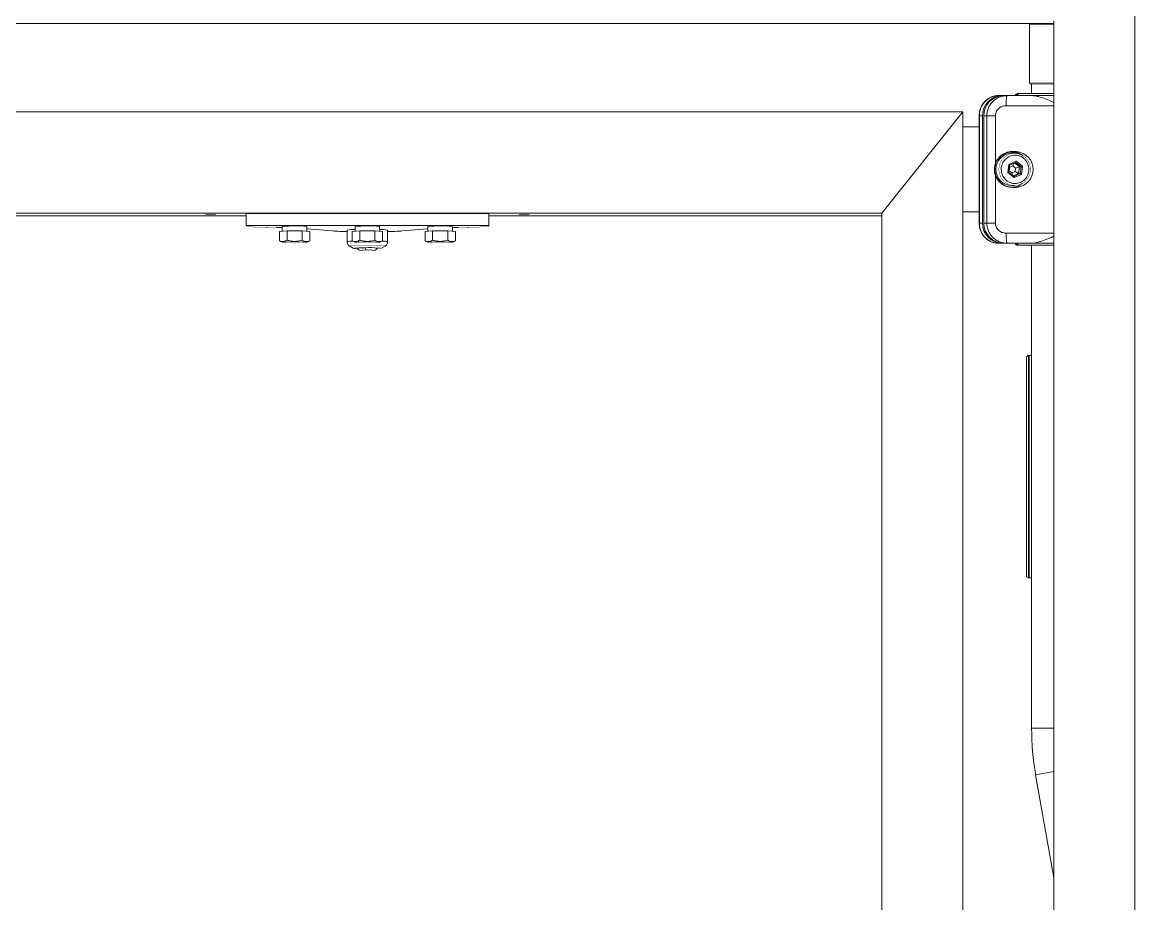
# Model space of a CAD drawing. Header units: millimetres. Extents: x -16985 to -606, y 2122 to 9380.
# Drawn here: x -12184 to -11634, y 6503 to 6939 of the extents above; entities that cross this region are included whole.
import ezdxf

# ---------------------------------------------------------------- set-up
doc = ezdxf.new("R2010")
doc.units = ezdxf.units.MM
for name, pattern in [('K5LT32768', [0]), ('K5LT32769', [0]), ('K5LT_THIN', [0])]:
    doc.linetypes.add(name, pattern=pattern)

msp = doc.modelspace()

# ---------------------------------------------------------------- linework, layer by layer
at = {"color": 7, "linetype": 'K5LT_THIN', "lineweight": 18}
for p, q in [((-11633.55, 6078.19), (-11633.55, 7287.19)), ((-11673.55, 6938.19), (-12993.55, 6938.19)), ((-11685.3, 6938.19), (-11685.55, 6937.94)), ((-11685.55, 6937.94), (-11685.55, 6908.94)), ((-11673.55, 6937.94), (-11685.55, 6937.94)), ((-11673.55, 6939.5), (-11673.55, 6078.19)), ((-11633.55, 6939.5), (-11633.55, 6078.19)), ((-11685.55, 6908.94), (-11685.05, 6908.44)), ((-11685.05, 6908.44), (-11673.55, 6908.44)), ((-11684.55, 6908.44), (-11684.55, 6903.62)), ((-11701.51, 6902.43), (-11701, 6902.62)), ((-11699.1, 6902.62), (-11701, 6902.62)), ((-11699.1, 6902.62), (-11698.46, 6902.62)), ((-11696.59, 6902.52), (-11698.65, 6902.4)), ((-11698.56, 6902.39), (-11696.55, 6902.62)), ((-11696.55, 6902.62), (-11698.46, 6902.62)), ((-11696.67, 6902.44), (-11696.55, 6902.62)), ((-11696.55, 6902.62), (-11684.52, 6902.62)), ((-11691.25, 6903.62), (-11690.77, 6903.62)), ((-11690.6, 6903.62), (-11673.55, 6903.62)), ((-11718.56, 6894.5), (-12261.56, 6894.5)), ((-11758.56, 6844.54), (-11718.56, 6894.5)), ((-11718.56, 6077.5), (-11718.56, 6894.5)), ((-11710.49, 6892.62), (-11710.49, 6839.61)), ((-11710.38, 6892.62), (-11710.38, 6839.62)), ((-11710.38, 6892.62), (-11708.87, 6892.62)), ((-11708.87, 6839.62), (-11708.87, 6892.62)), ((-11706.71, 6892.62), (-11708.22, 6892.62)), ((-11708.22, 6892.62), (-11708.22, 6839.62)), ((-11702.49, 6892.62), (-11706.71, 6892.62)), ((-11706.71, 6839.62), (-11706.71, 6892.62)), ((-11702.49, 6868.37), (-11702.49, 6892.62)), ((-11710.49, 6887.12), (-11718.56, 6887.12)), ((-11698.89, 6872.62), (-11699.14, 6873.21)), ((-11698.73, 6873.5), (-11698.48, 6872.91)), ((-11692.95, 6874.12), (-11694.35, 6874.12)), ((-11696.37, 6864.55), (-11695.88, 6868.56)), ((-11695.96, 6864.77), (-11695.53, 6868.21)), ((-11695.9, 6865.28), (-11695.58, 6865.45)), ((-11695.88, 6868.56), (-11692.24, 6870.13)), ((-11695.53, 6868.21), (-11695.88, 6868.56)), ((-11695.37, 6867.16), (-11695.63, 6867.43)), ((-11695.58, 6865.45), (-11695.37, 6867.16)), ((-11694.24, 6864.4), (-11695.58, 6865.45)), ((-11695.53, 6868.21), (-11692.42, 6869.55)), ((-11695.37, 6867.16), (-11693.81, 6867.84)), ((-11693.41, 6869.12), (-11693.81, 6867.84)), ((-11693.81, 6867.84), (-11692.47, 6866.79)), ((-11692.97, 6869.31), (-11690.58, 6867.46)), ((-11692.47, 6866.79), (-11692.68, 6865.07)), ((-11690.58, 6867.46), (-11692.47, 6866.79)), ((-11692.24, 6870.13), (-11692.42, 6869.55)), ((-11692.42, 6869.55), (-11689.72, 6867.46)), ((-11692.24, 6870.13), (-11689.09, 6867.68)), ((-11690.58, 6867.46), (-11691.01, 6864.02)), ((-11689.72, 6867.46), (-11690.58, 6867.46)), ((-11689.72, 6867.46), (-11690.14, 6864.02)), ((-11689.09, 6867.68), (-11689.72, 6867.46)), ((-11689.09, 6867.68), (-11689.59, 6863.67)), ((-11702.49, 6839.62), (-11702.49, 6863.86)), ((-11699.03, 6863.4), (-11699.06, 6863.47)), ((-11696.37, 6864.55), (-11695.96, 6864.77)), ((-11693.22, 6862.11), (-11696.37, 6864.55)), ((-11693.26, 6862.68), (-11695.96, 6864.77)), ((-11692.68, 6865.07), (-11694.24, 6864.4)), ((-11694.17, 6863.39), (-11694.24, 6864.4)), ((-11693.57, 6862.92), (-11691.01, 6864.02)), ((-11690.14, 6864.02), (-11693.26, 6862.68)), ((-11693.22, 6862.11), (-11693.26, 6862.68)), ((-11689.59, 6863.67), (-11693.22, 6862.11)), ((-11691.01, 6864.02), (-11692.68, 6865.07)), ((-11691.01, 6864.02), (-11690.14, 6864.02)), ((-11689.59, 6863.67), (-11690.14, 6864.02)), ((-11694.35, 6858.12), (-11692.95, 6858.12)), ((-11758.56, 6844.54), (-12221.56, 6844.54)), ((-12073, 6844.33), (-12073, 6838.33)), ((-11953, 6844.33), (-12073, 6844.33)), ((-12073, 6844.33), (-12073, 6844.11)), ((-12073, 6844.11), (-12073, 6838.11)), ((-11953, 6844.33), (-11953, 6838.33)), ((-11758.56, 6843.23), (-11758.56, 6844.54)), ((-11758.56, 6077.5), (-11758.56, 6844.54)), ((-11718.56, 6845.12), (-11710.49, 6845.12)), ((-12073, 6843.23), (-12221.56, 6843.23)), ((-12073, 6838.33), (-12073, 6838.11)), ((-11953, 6838.33), (-12073, 6838.33)), ((-11758.56, 6843.23), (-11953, 6843.23)), ((-11953, 6838.11), (-11953, 6838.33)), ((-11758.56, 6076.18), (-11758.56, 6843.23)), ((-11710.38, 6839.62), (-11708.87, 6839.62)), ((-11706.71, 6839.62), (-11708.22, 6839.62)), ((-11702.49, 6839.62), (-11706.71, 6839.62)), ((-12058, 6837.46), (-12055.1, 6837.46)), ((-12052.75, 6835.68), (-12056.5, 6835.4)), ((-12056.5, 6830.85), (-12056.5, 6835.4)), ((-12055.1, 6837.89), (-12055.1, 6835.5)), ((-12052.75, 6831.14), (-12052.75, 6835.68)), ((-12045.24, 6835.68), (-12052.75, 6835.68)), ((-12045.24, 6831.14), (-12045.24, 6835.68)), ((-12041.49, 6835.4), (-12045.24, 6835.68)), ((-12042.99, 6837.88), (-12042.91, 6837.88)), ((-12042.93, 6836.68), (-12030.4, 6835.71)), ((-12042.91, 6835.5), (-12042.91, 6835.91)), ((-12041.49, 6830.85), (-12041.49, 6835.4)), ((-12023, 6836.14), (-12023, 6830.33)), ((-12016.75, 6835.68), (-12020.5, 6835.4)), ((-12020.5, 6830.85), (-12020.5, 6835.4)), ((-12019.1, 6837.89), (-12019.1, 6835.5)), ((-12016.75, 6831.14), (-12016.75, 6835.68)), ((-12009.24, 6835.68), (-12016.75, 6835.68)), ((-12009.24, 6831.14), (-12009.24, 6835.68)), ((-12005.49, 6835.4), (-12009.24, 6835.68)), ((-12006.99, 6837.88), (-12006.91, 6837.88)), ((-12006.91, 6835.5), (-12006.91, 6835.91)), ((-12005.49, 6830.85), (-12005.49, 6835.4)), ((-12003, 6830.33), (-12003, 6836.14)), ((-11995.6, 6835.71), (-11983.1, 6836.68)), ((-11980.75, 6835.68), (-11984.5, 6835.4)), ((-11984.5, 6830.85), (-11984.5, 6835.4)), ((-11983.1, 6837.89), (-11983.1, 6835.5)), ((-11980.75, 6831.14), (-11980.75, 6835.68)), ((-11973.24, 6835.68), (-11980.75, 6835.68)), ((-11973.24, 6831.14), (-11973.24, 6835.68)), ((-11969.49, 6835.4), (-11973.24, 6835.68)), ((-11970.99, 6837.88), (-11970.91, 6837.88)), ((-11970.92, 6837.46), (-11968, 6837.46)), ((-11970.91, 6835.5), (-11970.91, 6835.91)), ((-11969.49, 6830.85), (-11969.49, 6835.4)), ((-12056.19, 6830.73), (-12056.5, 6830.85)), ((-12056.22, 6830.68), (-12055.18, 6830.08)), ((-12042.81, 6830.08), (-12041.79, 6830.67)), ((-12041.49, 6830.85), (-12041.81, 6830.69)), ((-12021.72, 6828.13), (-12019.98, 6827.13)), ((-12020.19, 6830.73), (-12020.5, 6830.85)), ((-12020.22, 6830.68), (-12019.18, 6830.08)), ((-12017.99, 6827.14), (-12016.99, 6826.15)), ((-12014.01, 6827.37), (-12013.81, 6826.33)), ((-12009, 6826.15), (-12008, 6827.14)), ((-12006.81, 6830.08), (-12005.79, 6830.67)), ((-12006.02, 6827.13), (-12004.27, 6828.13)), ((-12005.49, 6830.85), (-12005.81, 6830.69)), ((-11984.19, 6830.73), (-11984.5, 6830.85)), ((-11984.22, 6830.68), (-11983.18, 6830.08)), ((-11970.81, 6830.08), (-11969.79, 6830.67)), ((-11969.49, 6830.85), (-11969.81, 6830.69)), ((-11701.51, 6829.8), (-11701, 6829.62)), ((-11701, 6829.62), (-11699.1, 6829.62)), ((-11698.46, 6829.62), (-11699.1, 6829.62)), ((-11698.65, 6829.83), (-11696.59, 6829.71)), ((-11698.46, 6829.62), (-11696.55, 6829.62)), ((-11696.67, 6829.8), (-11696.55, 6829.62)), ((-11696.55, 6829.62), (-11684.52, 6829.62)), ((-11691.25, 6828.62), (-11691.46, 6828.62)), ((-11690.77, 6828.62), (-11691.25, 6828.62)), ((-11690.6, 6828.62), (-11673.55, 6828.62)), ((-11684.55, 6828.62), (-11684.55, 6589.89)), ((-11687.05, 6665.19), (-11687.05, 6773.19)), ((-11686.05, 6664.19), (-11686.05, 6774.19)), ((-11685.8, 6774.19), (-11686.05, 6774.19)), ((-11685.8, 6664.19), (-11685.8, 6774.19)), ((-11684.55, 6774.19), (-11685.8, 6774.19)), ((-11685.8, 6664.19), (-11686.05, 6664.19)), ((-11684.55, 6664.19), (-11685.8, 6664.19)), ((-11682.55, 6566.97), (-11673.55, 6515.96))]:
    msp.add_line(p, q, dxfattribs=at)
at = {"color": 8, "linetype": 'K5LT32768', "lineweight": 15, "true_color": 0x808080}
for p, q in [((-11684.52, 6902.62), (-11673.55, 6902.62)), ((-11697.21, 6897.62), (-11673.55, 6897.62)), ((-11710.46, 6892.62), (-11710.38, 6892.62)), ((-11710.46, 6839.62), (-11710.38, 6839.62)), ((-11673.55, 6834.62), (-11697.21, 6834.62)), ((-12021.75, 6828.16), (-12021.72, 6828.13)), ((-11673.55, 6829.62), (-11684.52, 6829.62)), ((-11684.55, 6589.89), (-11673.55, 6589.89)), ((-11682.55, 6566.97), (-11673.55, 6568.55))]:
    msp.add_line(p, q, dxfattribs=at)
at = {"color": 7, "linetype": 'K5LT_THIN', "const_width": 0.18}
for points in [[(-11685.55, 6908.94), (-11685.54, 6908.94), (-11685.25, 6908.94), (-11684.62, 6908.94), (-11683.65, 6908.94), (-11682.36, 6908.94), (-11680.78, 6908.94), (-11678.93, 6908.94), (-11676.85, 6908.94), (-11674.58, 6908.94), (-11673.55, 6908.94)], [(-12073, 6838.11), (-12072.81, 6838.01), (-12072.26, 6837.91), (-12071.36, 6837.82), (-12070.13, 6837.73), (-12068.6, 6837.65), (-12066.81, 6837.58), (-12064.81, 6837.53), (-12062.63, 6837.49), (-12060.34, 6837.46), (-12058, 6837.46)], [(-11968, 6837.46), (-11965.65, 6837.46), (-11963.36, 6837.49), (-11961.19, 6837.53), (-11959.18, 6837.58), (-11957.39, 6837.65), (-11955.86, 6837.73), (-11954.63, 6837.82), (-11953.73, 6837.91), (-11953.18, 6838.01), (-11953, 6838.11)], [(-12008.22, 6826.93), (-12007.52, 6826.96), (-12006.69, 6827.02), (-12006.17, 6827.09), (-12006, 6827.15), (-12006.17, 6827.22), (-12006.69, 6827.29), (-12007.52, 6827.34), (-12008.63, 6827.39), (-12009.96, 6827.43), (-12011.44, 6827.45), (-12013, 6827.46), (-12014.55, 6827.45), (-12016.03, 6827.43), (-12017.36, 6827.39), (-12018.47, 6827.34), (-12019.3, 6827.29), (-12019.82, 6827.22), (-12020, 6827.15)], [(-12012.19, 6825.98), (-12013.43, 6825.98), (-12014.64, 6825.99), (-12015.69, 6826.02), (-12016.47, 6826.07), (-12016.91, 6826.12), (-12016.97, 6826.17), (-12016.64, 6826.23), (-12015.96, 6826.27), (-12014.98, 6826.31), (-12013.81, 6826.33)], [(-12013.81, 6826.33), (-12012.56, 6826.33), (-12011.35, 6826.31), (-12010.31, 6826.28), (-12009.52, 6826.24), (-12009.08, 6826.19), (-12009.02, 6826.14), (-12009.35, 6826.08), (-12010.04, 6826.04), (-12011.01, 6826), (-12012.19, 6825.98)]]:
    msp.add_lwpolyline(points, dxfattribs=at)
for points in [[(-11689.92, 6858.74), (-11691.54, 6858.25), (-11693.22, 6858.12), (-11694.89, 6858.37), (-11696.47, 6858.98), (-11697.89, 6859.92), (-11699.07, 6861.15), (-11699.97, 6862.62), (-11700.54, 6864.25), (-11700.76, 6865.96), (-11700.61, 6867.69), (-11700.1, 6869.34), (-11699.26, 6870.84), (-11698.12, 6872.11), (-11696.74, 6873.11), (-11695.18, 6873.78), (-11693.52, 6874.1), (-11691.83, 6874.03), (-11690.19, 6873.6), (-11688.69, 6872.82), (-11687.38, 6871.73), (-11686.33, 6870.37), (-11685.59, 6868.82), (-11685.2, 6867.13), (-11685.17, 6865.4), (-11685.5, 6863.71), (-11686.18, 6862.12), (-11687.17, 6860.73), (-11688.44, 6859.58)], [(-12090.5, 6844), (-12091.45, 6843.99), (-12092.26, 6843.97), (-12092.81, 6843.93), (-12093, 6843.89), (-12092.81, 6843.85), (-12092.26, 6843.81), (-12091.45, 6843.79), (-12090.5, 6843.78), (-12089.54, 6843.79), (-12088.73, 6843.81), (-12088.19, 6843.85), (-12088, 6843.89), (-12088.19, 6843.93), (-12088.73, 6843.97), (-12089.54, 6843.99)], [(-11935.5, 6844), (-11936.45, 6843.99), (-11937.26, 6843.97), (-11937.81, 6843.93), (-11938, 6843.89), (-11937.81, 6843.85), (-11937.26, 6843.81), (-11936.45, 6843.79), (-11935.5, 6843.78), (-11934.54, 6843.79), (-11933.73, 6843.81), (-11933.19, 6843.85), (-11933, 6843.89), (-11933.19, 6843.93), (-11933.73, 6843.97), (-11934.54, 6843.99)], [(-12055.2, 6830.1), (-12055.02, 6830.17), (-12054.49, 6830.23), (-12053.64, 6830.28), (-12052.52, 6830.32), (-12051.2, 6830.36), (-12049.74, 6830.37), (-12048.25, 6830.37), (-12046.8, 6830.36), (-12045.47, 6830.32), (-12044.36, 6830.28), (-12043.51, 6830.23), (-12042.98, 6830.17), (-12042.8, 6830.1), (-12042.98, 6830.04), (-12043.51, 6829.98), (-12044.36, 6829.92), (-12045.47, 6829.88), (-12046.8, 6829.85), (-12048.25, 6829.83), (-12049.74, 6829.83), (-12051.2, 6829.85), (-12052.52, 6829.88), (-12053.64, 6829.92), (-12054.49, 6829.98), (-12055.02, 6830.04)], [(-12019.2, 6830.1), (-12019.02, 6830.17), (-12018.49, 6830.23), (-12017.64, 6830.28), (-12016.52, 6830.32), (-12015.2, 6830.36), (-12013.74, 6830.37), (-12012.25, 6830.37), (-12010.8, 6830.36), (-12009.47, 6830.32), (-12008.36, 6830.28), (-12007.51, 6830.23), (-12006.98, 6830.17), (-12006.8, 6830.1), (-12006.98, 6830.04), (-12007.51, 6829.98), (-12008.36, 6829.92), (-12009.47, 6829.88), (-12010.8, 6829.85), (-12012.25, 6829.83), (-12013.74, 6829.83), (-12015.2, 6829.85), (-12016.52, 6829.88), (-12017.64, 6829.92), (-12018.49, 6829.98), (-12019.02, 6830.04)], [(-11983.2, 6830.1), (-11983.02, 6830.17), (-11982.49, 6830.23), (-11981.64, 6830.28), (-11980.52, 6830.32), (-11979.2, 6830.36), (-11977.74, 6830.37), (-11976.25, 6830.37), (-11974.8, 6830.36), (-11973.47, 6830.32), (-11972.36, 6830.28), (-11971.51, 6830.23), (-11970.98, 6830.17), (-11970.8, 6830.1), (-11970.98, 6830.04), (-11971.51, 6829.98), (-11972.36, 6829.92), (-11973.47, 6829.88), (-11974.8, 6829.85), (-11976.25, 6829.83), (-11977.74, 6829.83), (-11979.2, 6829.85), (-11980.52, 6829.88), (-11981.64, 6829.92), (-11982.49, 6829.98), (-11983.02, 6830.04)]]:
    msp.add_lwpolyline(points, close=True, dxfattribs=at)
at = {"color": 8, "linetype": 'K5LT32769', "true_color": 0x808080, "const_width": 0.18}
msp.add_lwpolyline([(-12004.28, 6828.13), (-12004.29, 6828.2), (-12004.65, 6828.28), (-12005.35, 6828.35), (-12006.36, 6828.41), (-12007.64, 6828.47), (-12009.14, 6828.51), (-12010.8, 6828.53), (-12012.55, 6828.54), (-12014.32, 6828.54), (-12016.04, 6828.52), (-12017.63, 6828.49), (-12019.03, 6828.44), (-12020.18, 6828.38), (-12021.04, 6828.31), (-12021.57, 6828.24), (-12021.75, 6828.16)], dxfattribs=at)
at = {"color": 7, "linetype": 'K5LT_THIN', "lineweight": 18}
for centre, radius, start, end in [((-11698.98, 6892.73), 9.88, 90.6891, 180.673), ((-11698.34, 6892.73), 9.88, 90.6891, 180.673), ((-11691.55, 6902.62), 1, 90, 180), ((-11694.2, 6866.12), 8, 91.0418, 268.9582), ((-12048.82, 6780.72), 57.52, 84.1926, 96.2668), ((-12012.82, 6780.72), 57.52, 84.1926, 96.2668), ((-11976.82, 6780.72), 57.52, 84.1926, 96.2668), ((-11698.98, 6839.5), 9.88, 179.327, 269.3109), ((-11698.34, 6839.5), 9.88, 179.327, 269.3109), ((-12019.78, 6992.46), 157.1, 266.1252, 268.8262), ((-12019.72, 6821.35), 15.15, 87.6543, 102.5026), ((-12006.46, 6819.41), 17.09, 78.3197, 91.5675), ((-12006.22, 6992.47), 157.11, 271.1739, 273.8747), ((-12018.05, 6835.61), 8.68, 257.0166, 271.1913), ((-12014.88, 6807.21), 20.18, 87.548, 98.8866), ((-12011.9, 6803.28), 24.18, 80.7241, 95.0121), ((-11691.55, 6829.62), 1, 180, 270), ((-11686.05, 6773.19), 1, 90, 180), ((-11686.05, 6665.19), 1, 180, 270), ((-11552.55, 6589.89), 132, 180, 190)]:
    msp.add_arc(centre, radius, start, end, dxfattribs=at)
at = {"color": 8, "linetype": 'K5LT32768', "lineweight": 15, "true_color": 0x808080}
for centre, radius, start, end in [((-12020.63, 6821.37), 9.26, 87.766, 104.7996), ((-12005.39, 6821.45), 9.2, 74.8967, 92.8898)]:
    msp.add_arc(centre, radius, start, end, dxfattribs=at)
at = {"color": 7, "linetype": 'K5LT_THIN', "lineweight": 18}
for centre, major_axis, ratio, start_param, end_param in [((-11693.3, 6866.12), (9.5, 0), 0.947821, -2.88804, 2.88804), ((-12049, 6834.85), (0, 17.01), 0.358604, -1.508303, -1.387993), ((-12013, 6834.85), (0, 17.01), 0.358604, -1.508303, -1.387993), ((-11977, 6834.85), (0, 17.01), 0.358604, -1.508303, -1.387993), ((-12049, 6838.94), (0, 17.01), 0.358604, -1.691279, -1.633287), ((-12013, 6838.94), (0, 17.01), 0.358604, -1.691279, -1.633287), ((-11977, 6838.94), (0, 17.01), 0.358604, -1.690244, -1.633287)]:
    msp.add_ellipse(centre, major_axis=major_axis, ratio=ratio, start_param=start_param, end_param=end_param, dxfattribs=at)
for points, knots in [([(-11701.43, 6902.53), (-11702.04, 6902.47), (-11703.26, 6902.36), (-11705, 6901.72), (-11706.58, 6900.77), (-11707.96, 6899.51), (-11709.08, 6897.99), (-11709.89, 6896.27), (-11710.41, 6894.43), (-11710.46, 6893.16), (-11710.49, 6892.53)], [0, 0, 0, 0, 0.127786, 0.254686, 0.380748, 0.506016, 0.630548, 0.754366, 0.877507, 1, 1, 1, 1]), ([(-11701, 6902.62), (-11701.45, 6902.6), (-11702.27, 6902.56), (-11703.46, 6902.29), (-11704.8, 6901.81), (-11706.23, 6901), (-11707.66, 6899.74), (-11708.83, 6898.24), (-11709.71, 6896.49), (-11710.27, 6894.6), (-11710.34, 6893.27), (-11710.38, 6892.62)], [0, 0, 0, 0, 0.091504, 0.169104, 0.249159, 0.380378, 0.498659, 0.626835, 0.74901, 0.875584, 1, 1, 1, 1]), ([(-11692.22, 6902.62), (-11692.21, 6902.73), (-11692.19, 6902.95), (-11692.02, 6903.25), (-11691.78, 6903.48), (-11691.5, 6903.6), (-11691.32, 6903.61), (-11691.25, 6903.62)], [0, 0, 0, 0, 0.214221, 0.428437, 0.64281, 0.857525, 1, 1, 1, 1]), ([(-11690.6, 6903.62), (-11690.71, 6903.61), (-11690.93, 6903.58), (-11691.22, 6903.41), (-11691.44, 6903.16), (-11691.56, 6902.88), (-11691.57, 6902.69), (-11691.58, 6902.62)], [0, 0, 0, 0, 0.215165, 0.430337, 0.645323, 0.859952, 1, 1, 1, 1]), ([(-11673.55, 6899.19), (-11673.67, 6899.24), (-11674.97, 6899.82), (-11677.4, 6900.84), (-11680.33, 6901.88), (-11682.71, 6902.5), (-11683.91, 6902.58), (-11684.52, 6902.62)], [0, 0, 0, 0, 0.028881, 0.32758, 0.633361, 0.814775, 1, 1, 1, 1]), ([(-11702.49, 6892.62), (-11702.47, 6892.93), (-11702.43, 6893.57), (-11702.03, 6894.82), (-11701.07, 6896.2), (-11699.32, 6897.39), (-11697.92, 6897.54), (-11697.21, 6897.62)], [0, 0, 0, 0, 0.117936, 0.237405, 0.481049, 0.735304, 1, 1, 1, 1]), ([(-11699.06, 6863.47), (-11699.31, 6864.35), (-11699.68, 6865.69), (-11699.47, 6867.53), (-11698.94, 6869.28), (-11697.66, 6871.22), (-11695.38, 6872.77), (-11692.7, 6873.3), (-11690.46, 6872.83), (-11688.89, 6871.96), (-11687.48, 6870.79), (-11686.83, 6869.57), (-11686.4, 6868.76)], [0, 0, 0, 0, 0.123938, 0.188058, 0.251752, 0.373923, 0.5, 0.626077, 0.748248, 0.811942, 0.876061, 1, 1, 1, 1]), ([(-11698.63, 6873.47), (-11698.25, 6873.68), (-11697.45, 6874.14), (-11696.06, 6874.54), (-11694.52, 6874.72), (-11692.91, 6874.58), (-11691.43, 6874.17), (-11690.55, 6873.68), (-11690.17, 6873.47)], [0, 0, 0, 0, 0.143168, 0.310796, 0.484488, 0.6648, 0.852788, 1, 1, 1, 1]), ([(-11686.4, 6868.76), (-11686.16, 6867.92), (-11685.79, 6866.61), (-11685.98, 6864.78), (-11686.38, 6863.4), (-11687.05, 6862.14), (-11688.2, 6860.74), (-11690.05, 6859.5), (-11692.22, 6859.04), (-11694, 6859.19), (-11695.35, 6859.6), (-11696.58, 6860.28), (-11697.98, 6861.44), (-11698.62, 6862.63), (-11699.03, 6863.4)], [0, 0, 0, 0, 0.119765, 0.184204, 0.25, 0.315797, 0.380236, 0.5, 0.619765, 0.684204, 0.75, 0.815797, 0.880235, 1, 1, 1, 1]), ([(-11710.49, 6839.71), (-11710.46, 6839.07), (-11710.41, 6837.81), (-11709.89, 6835.96), (-11709.08, 6834.25), (-11707.96, 6832.73), (-11706.58, 6831.46), (-11705, 6830.51), (-11703.26, 6829.87), (-11702.04, 6829.76), (-11701.43, 6829.71)], [0, 0, 0, 0, 0.122484, 0.245609, 0.36943, 0.493979, 0.619257, 0.745317, 0.872213, 1, 1, 1, 1]), ([(-11710.38, 6839.62), (-11710.34, 6838.96), (-11710.27, 6837.63), (-11709.71, 6835.74), (-11708.83, 6833.99), (-11707.85, 6832.74), (-11706.96, 6831.87), (-11706.24, 6831.3), (-11705.43, 6830.78), (-11704.39, 6830.26), (-11702.92, 6829.75), (-11701.71, 6829.66), (-11701, 6829.62)], [0, 0, 0, 0, 0.124479, 0.25095, 0.373176, 0.50131, 0.558996, 0.619853, 0.683886, 0.7511, 0.855667, 1, 1, 1, 1]), ([(-11697.21, 6834.62), (-11697.91, 6834.69), (-11699.29, 6834.85), (-11701.06, 6836.01), (-11702.03, 6837.41), (-11702.44, 6838.66), (-11702.47, 6839.3), (-11702.49, 6839.62)], [0, 0, 0, 0, 0.260448, 0.516059, 0.762984, 0.88262, 1, 1, 1, 1]), ([(-11684.52, 6829.62), (-11683.93, 6829.66), (-11682.72, 6829.73), (-11680.37, 6830.34), (-11677.43, 6831.38), (-11675, 6832.4), (-11673.67, 6832.99), (-11673.55, 6833.04)], [0, 0, 0, 0, 0.181078, 0.36664, 0.664845, 0.971119, 1, 1, 1, 1]), ([(-12056.5, 6830.85), (-12056.18, 6830.71), (-12055.52, 6830.43), (-12054.24, 6830.34), (-12053.33, 6830.83), (-12052.75, 6831.14)], [0, 0, 0, 0, 0.264862, 0.535468, 1, 1, 1, 1]), ([(-12052.75, 6831.14), (-12052.46, 6831.06), (-12051.56, 6830.81), (-12049.99, 6830.55), (-12047.74, 6830.53), (-12046.17, 6830.91), (-12045.24, 6831.14)], [0, 0, 0, 0, 0.116774, 0.367803, 0.624915, 1, 1, 1, 1]), ([(-12045.24, 6831.14), (-12044.92, 6830.95), (-12044.26, 6830.56), (-12042.98, 6830.28), (-12042.07, 6830.63), (-12041.49, 6830.85)], [0, 0, 0, 0, 0.264862, 0.535468, 1, 1, 1, 1]), ([(-12023, 6830.33), (-12022.96, 6830.02), (-12022.91, 6829.47), (-12022.52, 6828.8), (-12022.1, 6828.37), (-12021.77, 6828.14), (-12021.63, 6828.08), (-12021.62, 6828.08)], [0, 0, 0, 0, 0.32834, 0.580155, 0.798299, 0.991803, 1, 1, 1, 1]), ([(-12020.5, 6830.85), (-12020.18, 6830.71), (-12019.52, 6830.43), (-12018.24, 6830.34), (-12017.33, 6830.83), (-12016.75, 6831.14)], [0, 0, 0, 0, 0.264862, 0.535468, 1, 1, 1, 1]), ([(-12016.75, 6831.14), (-12016.46, 6831.06), (-12015.56, 6830.81), (-12013.99, 6830.55), (-12011.74, 6830.53), (-12010.17, 6830.91), (-12009.24, 6831.14)], [0, 0, 0, 0, 0.116774, 0.367803, 0.624915, 1, 1, 1, 1]), ([(-12009.24, 6831.14), (-12008.92, 6830.95), (-12008.26, 6830.56), (-12006.98, 6830.28), (-12006.07, 6830.63), (-12005.49, 6830.85)], [0, 0, 0, 0, 0.264862, 0.535468, 1, 1, 1, 1]), ([(-12004.41, 6828.07), (-12004.28, 6828.14), (-12003.98, 6828.3), (-12003.51, 6828.75), (-12003.14, 6829.41), (-12002.96, 6829.99), (-12003.01, 6830.31), (-12003.02, 6830.35)], [0, 0, 0, 0, 0.165308, 0.402336, 0.668649, 0.958025, 1, 1, 1, 1]), ([(-11984.5, 6830.85), (-11984.18, 6830.71), (-11983.52, 6830.43), (-11982.24, 6830.34), (-11981.33, 6830.83), (-11980.75, 6831.14)], [0, 0, 0, 0, 0.264862, 0.535468, 1, 1, 1, 1]), ([(-11980.75, 6831.14), (-11980.46, 6831.06), (-11979.56, 6830.81), (-11977.99, 6830.55), (-11975.74, 6830.53), (-11974.17, 6830.91), (-11973.24, 6831.14)], [0, 0, 0, 0, 0.116774, 0.367803, 0.624915, 1, 1, 1, 1]), ([(-11973.24, 6831.14), (-11972.92, 6830.95), (-11972.26, 6830.56), (-11970.98, 6830.28), (-11970.07, 6830.63), (-11969.49, 6830.85)], [0, 0, 0, 0, 0.264862, 0.535468, 1, 1, 1, 1]), ([(-11696.55, 6829.62), (-11697.04, 6829.63), (-11697.71, 6829.64), (-11698.37, 6829.79), (-11698.56, 6829.83)], [0, 0, 0, 0, 0.716886, 1, 1, 1, 1]), ([(-11691.25, 6828.62), (-11691.36, 6828.63), (-11691.58, 6828.65), (-11691.87, 6828.82), (-11692.09, 6829.08), (-11692.21, 6829.36), (-11692.22, 6829.54), (-11692.22, 6829.62)], [0, 0, 0, 0, 0.215165, 0.430337, 0.645323, 0.859952, 1, 1, 1, 1]), ([(-11691.58, 6829.62), (-11691.57, 6829.5), (-11691.55, 6829.28), (-11691.38, 6828.98), (-11691.13, 6828.75), (-11690.85, 6828.63), (-11690.67, 6828.62), (-11690.6, 6828.62)], [0, 0, 0, 0, 0.214236, 0.428467, 0.642855, 0.857585, 1, 1, 1, 1])]:
    msp.add_open_spline(points, degree=3, knots=knots, dxfattribs=at)
at = {"color": 8, "linetype": 'K5LT32768', "lineweight": 15, "true_color": 0x808080}
for points, knots in [([(-11706.71, 6892.62), (-11706.67, 6893.27), (-11706.6, 6894.6), (-11705.99, 6896.49), (-11705.03, 6898.24), (-11703.98, 6899.5), (-11703, 6900.36), (-11702.23, 6900.93), (-11701.36, 6901.45), (-11700.23, 6901.96), (-11699.28, 6902.32), (-11698.64, 6902.39), (-11698.56, 6902.39)], [0, 0, 0, 0, 0.142651, 0.287585, 0.427654, 0.574494, 0.640602, 0.710343, 0.783724, 0.86075, 0.98058, 1, 1, 1, 1]), ([(-11697.21, 6897.62), (-11697.2, 6898.27), (-11697.18, 6899.59), (-11697.03, 6901.22), (-11696.85, 6902.25), (-11696.72, 6902.39), (-11696.67, 6902.44)], [0, 0, 0, 0, 0.283487, 0.566975, 0.850462, 1, 1, 1, 1]), ([(-11699.2, 6873.38), (-11700.02, 6872.66), (-11701.29, 6871.56), (-11702.33, 6869.52), (-11702.84, 6867.81), (-11703, 6866.02), (-11702.75, 6863.75), (-11701.68, 6861.13), (-11699.74, 6859.11), (-11697.79, 6857.99), (-11696.12, 6857.44), (-11694.37, 6857.25), (-11692.18, 6857.51), (-11690.3, 6858.08), (-11689.4, 6859), (-11689.26, 6859.14)], [0, 0, 0, 0, 0.117171, 0.180159, 0.244457, 0.308756, 0.371744, 0.488915, 0.606085, 0.669074, 0.733372, 0.79767, 0.860658, 0.977829, 1, 1, 1, 1]), ([(-11688.93, 6872.86), (-11689.02, 6872.97), (-11689.49, 6873.52), (-11690.7, 6874.11), (-11692.32, 6874.74), (-11694.07, 6874.97), (-11696.31, 6874.84), (-11697.81, 6874.12), (-11698.79, 6873.65)], [0, 0, 0, 0, 0.040253, 0.202872, 0.368874, 0.534875, 0.697495, 1, 1, 1, 1]), ([(-11698.56, 6829.83), (-11698.77, 6829.87), (-11699.4, 6829.99), (-11700.66, 6830.43), (-11702.21, 6831.23), (-11703.77, 6832.49), (-11705.03, 6833.99), (-11705.99, 6835.74), (-11706.6, 6837.63), (-11706.67, 6838.96), (-11706.71, 6839.62)], [0, 0, 0, 0, 0.047529, 0.139298, 0.289717, 0.425304, 0.572235, 0.712286, 0.85738, 1, 1, 1, 1]), ([(-11697.21, 6834.62), (-11697.2, 6833.96), (-11697.18, 6832.65), (-11697.03, 6831.01), (-11696.85, 6829.98), (-11696.72, 6829.84), (-11696.67, 6829.8)], [0, 0, 0, 0, 0.283488, 0.566976, 0.850464, 1, 1, 1, 1])]:
    msp.add_open_spline(points, degree=3, knots=knots, dxfattribs=at)
at = {"color": 7, "linetype": 'K5LT_THIN', "lineweight": 18}
msp.add_open_spline([(-11702.49, 6863.86), (-11702.64, 6864.61), (-11702.95, 6866.12), (-11702.64, 6867.62), (-11702.49, 6868.37)], degree=3, dxfattribs=at)

doc.saveas('drawing.dxf')
